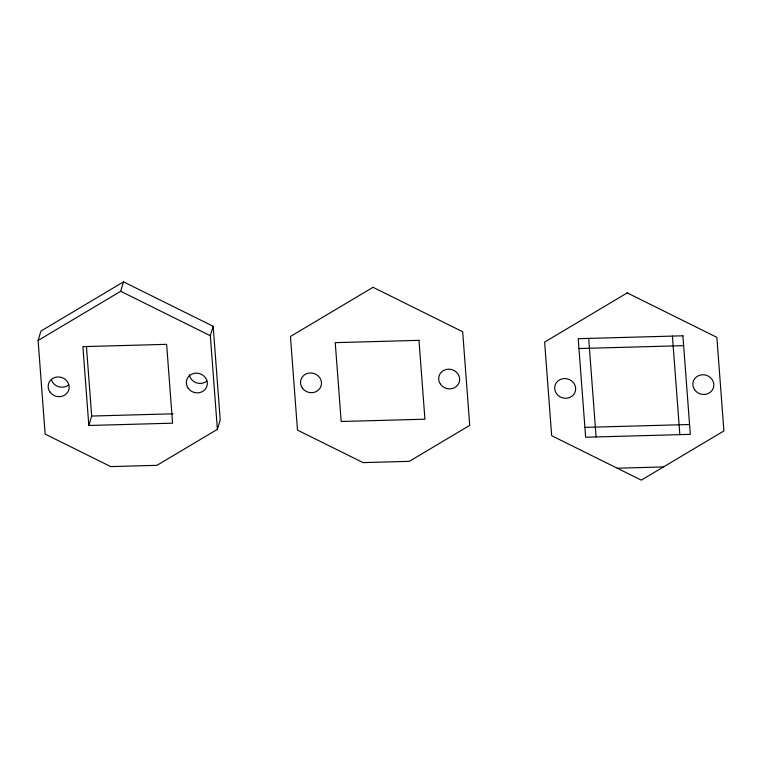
<?xml version="1.0" encoding="UTF-8"?>
<svg xmlns="http://www.w3.org/2000/svg" width="762" height="762" viewBox="0 0 762 762"><rect width="100%" height="100%" fill="white"/><g stroke="black" fill="none" stroke-linecap="round" stroke-linejoin="round"><path stroke-width="1.14" d="M38.1 340.462L40.948 331.041L123.539 281.864L213.179 326.298L220.218 419.919L217.38 429.349L156.953 465.325L110.719 466.601L45.139 434.092L38.1 340.462L120.701 291.284L123.539 281.864M88.83 425.482L82.906 346.634L166.64 344.329L172.574 423.177L88.83 425.482L91.678 416.052L86.458 346.634M217.38 429.349L210.331 335.718L213.179 326.298M578.958 348.539L683.628 345.653M91.678 416.052L173.06 413.814M584.892 427.377L689.562 424.501M617.239 468.211L663.473 466.935M120.701 291.284L210.331 335.718M672.427 336.09L679.837 434.635M588.683 338.395L596.094 436.95M68.799 384.743A10.554 9.792 16.8 0 1 51.578 380.219M206.969 380.943A10.554 9.792 16.8 0 1 196.348 382.8A10.554 9.792 16.8 0 1 189.309 374.723M373.037 287.303L290.446 336.48L297.485 430.111L363.064 462.62L409.299 461.343L469.716 425.367L462.677 331.737L373.037 287.303M627.221 292.894L544.62 342.081L551.669 435.702L641.299 480.136L723.9 430.959L716.861 337.337L627.221 292.894M418.986 340.347L335.242 342.652L341.176 421.5L424.92 419.195L418.986 340.347M682.895 335.804L578.215 338.68L585.635 437.236L690.305 434.35L682.895 335.804M694.649 389.792A10.554 9.792 16.8 0 0 712.784 389.296A10.554 9.792 16.8 0 0 702.602 374.761A10.554 9.792 16.8 0 0 694.649 389.792M556.479 393.592A10.554 9.792 16.8 0 0 574.615 393.097A10.554 9.792 16.8 0 0 564.432 378.562A10.554 9.792 16.8 0 0 556.479 393.592M440.474 384.2A10.554 9.792 16.8 0 0 458.6 383.696A10.554 9.792 16.8 0 0 448.427 369.17A10.554 9.792 16.8 0 0 440.474 384.2M302.304 388.001A10.554 9.792 16.8 0 0 320.431 387.506A10.554 9.792 16.8 0 0 310.258 372.97A10.554 9.792 16.8 0 0 302.304 388.001M188.128 388.182A10.554 9.792 16.8 0 0 206.264 387.677A10.554 9.792 16.8 0 0 196.082 373.151A10.554 9.792 16.8 0 0 188.128 388.182M49.959 391.982A10.554 9.792 16.8 0 0 68.094 391.487A10.554 9.792 16.8 0 0 57.912 376.952A10.554 9.792 16.8 0 0 49.959 391.982"/></g></svg>
